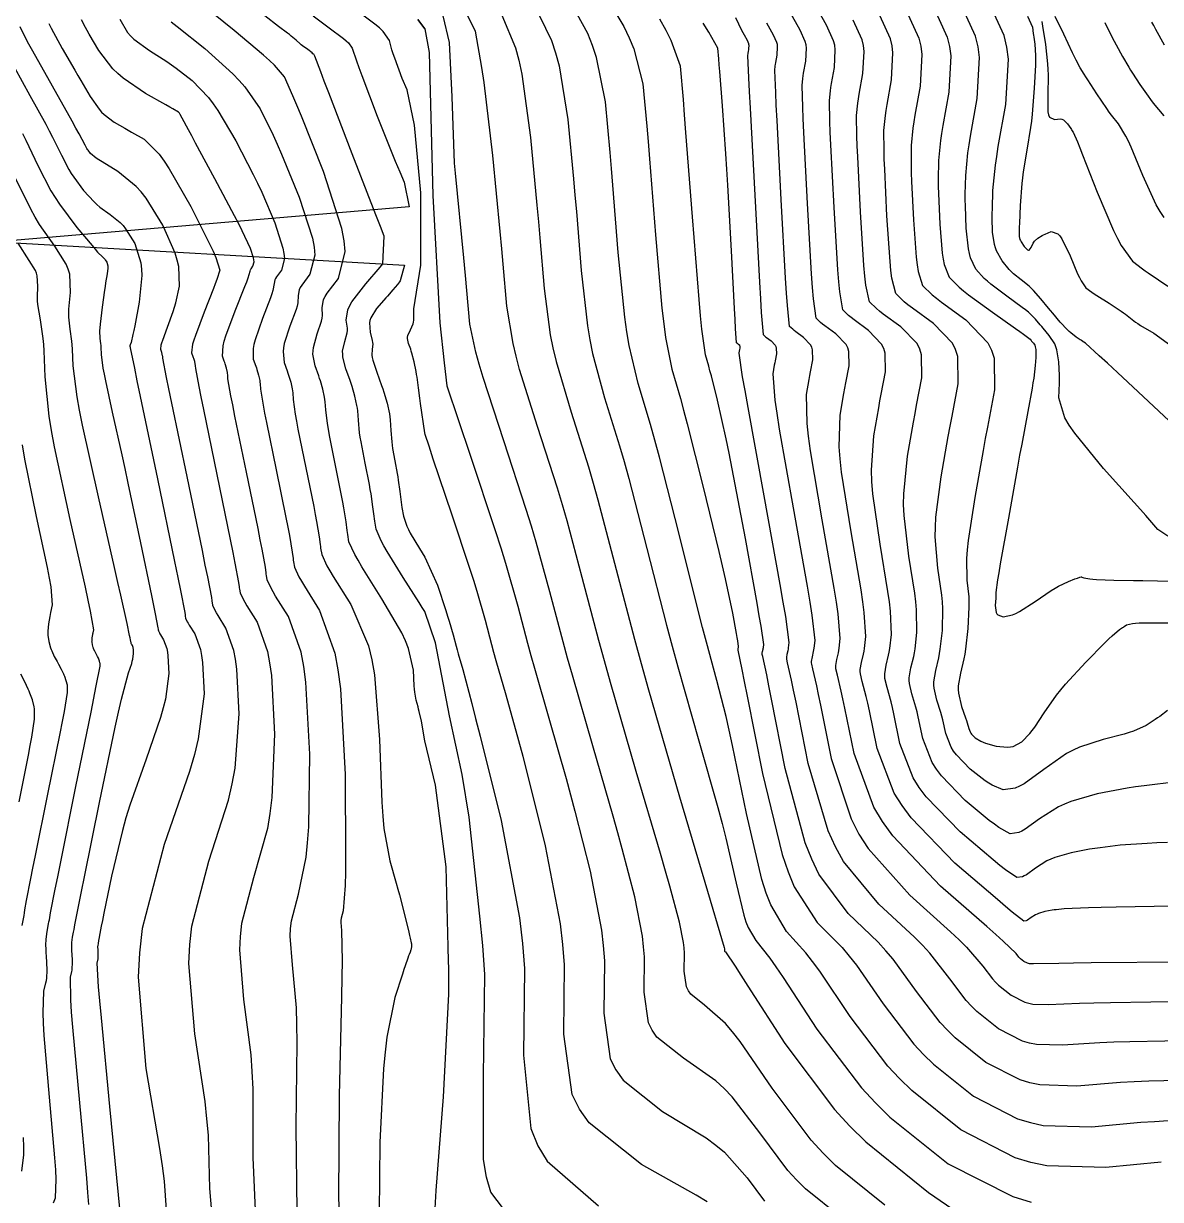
# Model space of a CAD drawing. Header units: metres. Extents: x 837475 to 838479, y 1189012 to 1191015.
# Drawn here: x 837973.4 to 838048.8, y 1189143.4 to 1189221.4 of the extents above; entities that cross this region are included whole.
import ezdxf

# ---------------------------------------------------------------- set-up
doc = ezdxf.new("R2010")
doc.units = ezdxf.units.M
doc.header["$LTSCALE"] = 0.3
doc.layers.add('COTAS 10', color=1, linetype='Continuous')
doc.layers.add('COTAS INT', color=252, linetype='Continuous')

msp = doc.modelspace()

# ---------------------------------------------------------------- linework, layer by layer
at = {"layer": 'COTAS 10'}
for points in [[(838049.333, 1189195.012), (838045.911, 1189198.221), (838045.248, 1189198.839), (838044.708, 1189199.34), (838043.786, 1189200.172), (838043.688, 1189200.23), (838043.668, 1189200.243), (838043.651, 1189200.254), (838043.614, 1189200.283), (838043.537, 1189200.339), (838043.494, 1189200.367), (838043.443, 1189200.4), (838043.18, 1189200.567), (838042.822, 1189200.844), (838042.711, 1189200.947), (838042.593, 1189201.062), (838042.123, 1189201.571), (838041.618, 1189202.161), (838041.479, 1189202.326), (838041.34, 1189202.492), (838040.839, 1189203.101), (838040.334, 1189203.668), (838040.193, 1189203.808), (838040.05, 1189203.94), (838039.527, 1189204.357), (838039.013, 1189204.774), (838038.876, 1189204.907), (838038.741, 1189205.048), (838038.274, 1189205.619), (838037.901, 1189206.287), (838037.826, 1189206.49), (838037.763, 1189206.7), (838037.638, 1189207.52), (838037.613, 1189208.474), (838037.614, 1189208.769), (838037.618, 1189209.077), (838037.658, 1189210.299), (838037.826, 1189211.966), (838037.911, 1189212.555), (838038.012, 1189213.199), (838038.513, 1189215.984), (838038.679, 1189219.008), (838038.569, 1189219.802), (838038.391, 1189220.577), (838037.183, 1189223.222)], [(837992.586, 1189221.877), (837993.665, 1189221.078), (837994.602, 1189220.37), (837994.783, 1189220.215), (837994.931, 1189220.076), (837995.182, 1189219.723), (837995.456, 1189218.887), (837995.617, 1189218.445), (837995.815, 1189217.911), (837996.841, 1189215.224), (837998.03, 1189212.242), (837998.332, 1189211.523), (837998.622, 1189210.851), (837998.957, 1189209.198), (837971.651, 1189206.877), (837998.656, 1189205.33), (837998.371, 1189204.301), (837998.322, 1189204.232), (837998.254, 1189204.144), (837998.181, 1189204.054), (837997.882, 1189203.707), (837997.515, 1189203.295), (837997.4, 1189203.164), (837997.279, 1189203.026), (837996.793, 1189202.464), (837996.41, 1189201.852), (837996.354, 1189201.681), (837996.32, 1189201.51), (837996.377, 1189200.89), (837996.516, 1189200.339), (837996.533, 1189200.212), (837996.542, 1189200.096), (837996.498, 1189199.768), (837996.483, 1189199.379), (837996.511, 1189199.225), (837996.552, 1189199.05), (837996.814, 1189198.25), (837997.132, 1189197.365), (837997.208, 1189197.137), (837997.279, 1189196.917), (837997.494, 1189196.18), (837997.644, 1189195.484), (837997.675, 1189195.289), (837997.7, 1189195.092), (837997.753, 1189194.374), (837997.805, 1189193.623), (837997.831, 1189193.407), (837997.86, 1189193.187), (837998.007, 1189192.359), (837998.165, 1189191.529), (837998.202, 1189191.308), (837998.236, 1189191.089), (837998.335, 1189190.33), (837998.42, 1189189.63), (837998.446, 1189189.449), (837998.472, 1189189.274), (837998.572, 1189188.691), (837998.799, 1189188.032), (837998.905, 1189187.81), (837999.029, 1189187.571), (837999.632, 1189186.563), (838000, 1189185.977), (838000.833, 1189184.116), (838001.389, 1189182.445), (838001.509, 1189182.07), (838001.615, 1189181.733), (838001.872, 1189180.833), (838002.069, 1189180.082), (838002.136, 1189179.839), (838002.208, 1189179.582), (838002.515, 1189178.524), (838003.111, 1189176.288), (838003.366, 1189175.287), (838003.661, 1189174.12), (838005.048, 1189168.524), (838006.277, 1189162.078), (838006.472, 1189160.375), (838006.602, 1189158.706), (838006.547, 1189152.974), (838007.021, 1189148.093), (838007.486, 1189146.961), (838008.095, 1189145.925), (838011.5, 1189142.974)], [(837991.532, 1189142.593), (837991.456, 1189148.22), (837991.531, 1189153.78), (837991.515, 1189155.01), (837991.482, 1189156.105), (837991.227, 1189158.942), (837991.067, 1189160.854), (837991.093, 1189161.366), (837991.15, 1189161.871), (837991.613, 1189163.632), (837992.133, 1189166.097), (837992.226, 1189167.045), (837992.297, 1189168.109), (837992.369, 1189172.91), (837992.108, 1189177.69), (837991.969, 1189178.741), (837991.801, 1189179.674), (837990.95, 1189182.056), (837990.103, 1189183.405), (837989.937, 1189183.687), (837989.8, 1189183.929), (837989.552, 1189184.47), (837989.5, 1189184.77), (837989.487, 1189184.86), (837989.474, 1189184.953), (837989.43, 1189185.313), (837989.212, 1189186.51), (837989.089, 1189187.131), (837988.938, 1189187.877), (837988.168, 1189191.616), (837987.405, 1189195.337), (837987.258, 1189196.071), (837987.14, 1189196.678), (837986.948, 1189197.798), (837986.927, 1189198.079), (837986.917, 1189198.156), (837986.905, 1189198.233), (837986.846, 1189198.505), (837986.762, 1189198.793), (837986.735, 1189198.88), (837986.705, 1189198.969), (837986.58, 1189199.315), (837986.627, 1189199.998), (837986.705, 1189200.299), (837986.811, 1189200.649), (837987.428, 1189202.32), (837988.068, 1189203.932), (837988.189, 1189204.245), (837988.284, 1189204.501), (837988.424, 1189204.944), (837988.439, 1189205.034), (837988.456, 1189205.068), (837988.478, 1189205.105), (837988.604, 1189205.269), (837988.677, 1189205.565), (837988.665, 1189205.685), (837988.64, 1189205.821), (837988.437, 1189206.451), (837987.898, 1189207.607), (837987.662, 1189208.075), (837987.387, 1189208.607), (837986.082, 1189211.065), (837984.804, 1189213.433), (837984.548, 1189213.909), (837984.333, 1189214.307), (837983.911, 1189215.097), (837983.783, 1189215.329), (837983.755, 1189215.375), (837983.73, 1189215.414), (837983.664, 1189215.491), (837983.302, 1189215.697), (837983.089, 1189215.817), (837982.828, 1189215.965), (837981.48, 1189216.729), (837979.991, 1189217.738), (837979.641, 1189218.041), (837979.319, 1189218.355), (837978.379, 1189219.572), (837977.74, 1189220.666), (837977.608, 1189220.902), (837977.495, 1189221.108), (837977.246, 1189221.612)], [(838005.11, 1189221.915), (838006.009, 1189219.759), (838006.221, 1189218.93), (838006.418, 1189218), (838006.998, 1189213.803), (838007.426, 1189209.317), (838007.527, 1189208.205), (838007.621, 1189207.149), (838007.898, 1189203.803), (838008.311, 1189200.732), (838008.491, 1189199.849), (838008.699, 1189198.952), (838009.687, 1189195.593), (838010.843, 1189191.959), (838011.157, 1189190.889), (838011.468, 1189189.791), (838012.57, 1189185.593), (838013.891, 1189180.551), (838014.341, 1189178.921), (838014.827, 1189177.19), (838016.885, 1189170.093), (838018.733, 1189163.839), (838019.088, 1189162.639), (838019.374, 1189161.67), (838019.837, 1189160.093), (838019.851, 1189160.023), (838019.853, 1189160.004), (838019.854, 1189159.986), (838019.854, 1189159.924), (838019.861, 1189159.869), (838019.868, 1189159.856), (838019.876, 1189159.844), (838019.924, 1189159.806), (838020.564, 1189158.857), (838020.946, 1189158.27), (838021.417, 1189157.542), (838023.86, 1189153.743), (838027.158, 1189149.357), (838028.169, 1189148.261), (838029.222, 1189147.214), (838033.377, 1189143.86), (838036.965, 1189141.396)], [(838049.833, 1189171.093), (838047.685, 1189170.83), (838047.111, 1189170.745), (838046.545, 1189170.655), (838044.573, 1189170.284), (838042.821, 1189169.784), (838042.394, 1189169.612), (838041.993, 1189169.426), (838040.753, 1189168.634), (838039.797, 1189167.944), (838039.575, 1189167.822), (838039.371, 1189167.73), (838038.789, 1189167.646), (838038.051, 1189168.053), (838037.749, 1189168.27), (838037.404, 1189168.533), (838035.806, 1189169.857), (838034.238, 1189171.473), (838033.911, 1189171.919), (838033.631, 1189172.365), (838033.011, 1189173.968), (838032.707, 1189175.393), (838032.628, 1189175.726), (838032.55, 1189176.032), (838032.286, 1189176.915), (838032.123, 1189177.611), (838032.109, 1189177.8), (838032.109, 1189177.986), (838032.224, 1189178.644), (838032.407, 1189179.396), (838032.451, 1189179.641), (838032.492, 1189179.903), (838032.615, 1189180.985), (838032.597, 1189182.485), (838032.549, 1189183.01), (838032.483, 1189183.583), (838032.091, 1189186.049), (838031.762, 1189188.754), (838031.736, 1189189.478), (838031.739, 1189190.19), (838031.983, 1189192.671), (838032.39, 1189194.935), (838032.496, 1189195.51), (838032.598, 1189196.063), (838032.94, 1189197.874), (838032.923, 1189199.405), (838032.799, 1189199.781), (838032.623, 1189200.137), (838031.556, 1189201.25), (838030.38, 1189202.1), (838030.136, 1189202.29), (838029.927, 1189202.46), (838029.463, 1189202.91), (838029.23, 1189204.021), (838029.166, 1189204.608), (838029.102, 1189205.317), (838028.873, 1189208.884), (838028.696, 1189212.514), (838028.665, 1189213.261), (838028.642, 1189213.897), (838028.621, 1189215.264), (838028.703, 1189216.078), (838028.745, 1189216.365), (838028.794, 1189216.68), (838029.038, 1189218.039), (838029.12, 1189219.515), (838029.066, 1189219.903), (838028.979, 1189220.282), (838028.389, 1189221.573)], [(838051.378, 1189153.928), (838046.721, 1189153.851), (838045.68, 1189153.819), (838044.746, 1189153.783), (838042.268, 1189153.616), (838040.537, 1189153.665), (838040.074, 1189153.765), (838039.618, 1189153.902), (838038.028, 1189154.711), (838036.593, 1189155.861), (838036.234, 1189156.213), (838035.891, 1189156.58), (838034.793, 1189158.028), (838033.471, 1189159.725), (838032.988, 1189160.248), (838032.454, 1189160.795), (838030.1, 1189162.965), (838027.746, 1189165.81), (838027.212, 1189166.783), (838026.73, 1189167.836), (838025.411, 1189172.308), (838024.602, 1189176.371), (838024.44, 1189177.166), (838024.306, 1189177.818), (838024.046, 1189178.984), (838023.992, 1189179.213), (838023.988, 1189179.275), (838023.988, 1189179.337), (838024.025, 1189179.553), (838024.086, 1189179.801), (838024.1, 1189179.882), (838024.114, 1189179.968), (838024.154, 1189180.324), (838023.92, 1189182.054), (838023.76, 1189183.007), (838023.56, 1189184.164), (838022.493, 1189190.054), (838021.425, 1189195.899), (838021.224, 1189197.029), (838021.063, 1189197.946), (838020.826, 1189199.495), (838020.854, 1189199.651), (838020.861, 1189199.691), (838020.868, 1189199.729), (838020.892, 1189199.853), (838020.89, 1189199.959), (838020.882, 1189199.985), (838020.87, 1189200.009), (838020.796, 1189200.086), (838020.715, 1189200.145), (838020.698, 1189200.158), (838020.684, 1189200.169), (838020.652, 1189200.2), (838020.591, 1189201.146), (838020.558, 1189201.735), (838020.518, 1189202.465), (838020.316, 1189206.281), (838020.075, 1189210.639), (838020.011, 1189211.71), (838019.948, 1189212.723), (838019.727, 1189215.894), (838019.552, 1189218.179), (838019.516, 1189218.633), (838019.487, 1189219.01), (838019.428, 1189219.727), (838018.816, 1189220.791), (838018.437, 1189221.386)], [(838049.039, 1189219.93), (838048.453, 1189220.967), (838048.314, 1189221.221), (838048.185, 1189221.461)], [(837977.728, 1189143.066), (837977.666, 1189143.849), (837977.584, 1189144.812), (837977.116, 1189149.793), (837976.654, 1189154.817), (837976.576, 1189155.809), (837976.52, 1189156.627), (837976.499, 1189158.136), (837976.594, 1189158.508), (837976.612, 1189158.609), (837976.626, 1189158.709), (837976.643, 1189159.062), (837976.632, 1189159.405), (837976.628, 1189159.498), (837976.623, 1189159.592), (837976.602, 1189159.925), (837976.594, 1189160.257), (837976.598, 1189160.35), (837976.605, 1189160.443), (837976.65, 1189160.78), (837976.711, 1189161.113), (837976.727, 1189161.203), (837976.743, 1189161.291), (837976.797, 1189161.604), (837977.08, 1189163.032), (837977.24, 1189163.824), (837977.435, 1189164.789), (837978.432, 1189169.706), (837979.473, 1189174.7), (837979.695, 1189175.714), (837979.888, 1189176.567), (837980.347, 1189178.314), (837980.565, 1189178.939), (837980.606, 1189179.085), (837980.639, 1189179.219), (837980.689, 1189179.605), (837980.675, 1189179.871), (837980.667, 1189179.93), (837980.657, 1189179.982), (837980.61, 1189180.115), (837980.563, 1189180.19), (837980.554, 1189180.205), (837980.546, 1189180.219), (837980.532, 1189180.249), (837980.529, 1189180.266), (837980.529, 1189180.271), (837980.528, 1189180.276), (837980.525, 1189180.296), (837980.483, 1189180.506), (837980.458, 1189180.63), (837980.426, 1189180.784), (837980.261, 1189181.58), (837979.844, 1189183.468), (837979.653, 1189184.31), (837979.43, 1189185.29), (837978.353, 1189189.986), (837977.312, 1189194.725), (837977.113, 1189195.733), (837976.952, 1189196.609), (837976.688, 1189198.676), (837976.649, 1189199.782), (837976.629, 1189200.053), (837976.605, 1189200.309), (837976.484, 1189201.104), (837976.399, 1189201.9), (837976.397, 1189202.155), (837976.405, 1189202.426), (837976.511, 1189203.534), (837976.453, 1189204.738), (837976.357, 1189205.07), (837976.227, 1189205.402), (837975.466, 1189206.595), (837974.452, 1189208.039), (837974.162, 1189208.528), (837973.868, 1189209.055), (837972.77, 1189211.285)]]:
    msp.add_lwpolyline(points, dxfattribs=at)
at = {"layer": 'COTAS INT'}
for points in [[(838011.353, 1189224.255), (838013.184, 1189221.17), (838013.551, 1189220.403), (838013.857, 1189219.674), (838014.456, 1189217.358), (838014.706, 1189214.566), (838014.792, 1189213.537), (838014.884, 1189212.397), (838015.279, 1189207.358), (838015.714, 1189202.486), (838015.833, 1189201.452), (838015.951, 1189200.554), (838016.369, 1189198.448), (838016.939, 1189196.51), (838017.153, 1189195.718), (838017.39, 1189194.815), (838018.448, 1189190.631), (838019.485, 1189186.361), (838019.709, 1189185.405), (838019.906, 1189184.546), (838020.389, 1189182.259), (838020.633, 1189180.918), (838020.679, 1189180.656), (838020.715, 1189180.441), (838020.77, 1189180.06), (838020.762, 1189179.994), (838020.76, 1189179.978), (838020.757, 1189179.963), (838020.746, 1189179.917), (838020.739, 1189179.877), (838020.739, 1189179.866), (838020.74, 1189179.854), (838020.75, 1189179.812), (838021.008, 1189178.533), (838021.165, 1189177.742), (838021.359, 1189176.762), (838022.371, 1189171.644), (838023.693, 1189166.264), (838024.082, 1189165.118), (838024.483, 1189164.122), (838026.015, 1189161.766), (838027.659, 1189160.096), (838028.13, 1189159.532), (838028.608, 1189158.924), (838030.39, 1189156.361), (838032.417, 1189153.688), (838033.049, 1189153.011), (838033.711, 1189152.361), (838036.361, 1189150.239), (838039.295, 1189148.746), (838040.137, 1189148.492), (838040.992, 1189148.307), (838044.186, 1189148.217), (838047.459, 1189148.514), (838048.363, 1189148.573), (838049.266, 1189148.622)], [(838048.815, 1189145.879), (838045.145, 1189145.518), (838041.219, 1189145.629), (838040.168, 1189145.856), (838039.133, 1189146.168), (838035.527, 1189148.003), (838032.271, 1189150.611), (838031.456, 1189151.41), (838030.679, 1189152.242), (838028.188, 1189155.527), (838026.176, 1189158.523), (838025.701, 1189159.173), (838025.262, 1189159.746), (838023.972, 1189161.166), (838022.922, 1189162.92), (838022.633, 1189163.702), (838022.345, 1189164.613), (838021.312, 1189168.977), (838020.386, 1189173.498), (838020.166, 1189174.508), (838019.962, 1189175.414), (838019.353, 1189177.811), (838018.66, 1189180.339), (838018.403, 1189181.327), (838018.118, 1189182.439), (838016.849, 1189187.496), (838015.55, 1189192.602), (838015.244, 1189193.745), (838014.962, 1189194.77), (838014.142, 1189197.496), (838013.533, 1189200.02), (838013.385, 1189200.917), (838013.246, 1189201.901), (838012.818, 1189206.173), (838012.463, 1189210.648), (838012.37, 1189211.759), (838012.279, 1189212.816), (838011.97, 1189216.173), (838011.377, 1189219.116), (838011.108, 1189219.912), (838010.792, 1189220.7), (838009.272, 1189223.475)], [(838000.689, 1189142.792), (838000.754, 1189143.989), (838001.224, 1189150.195), (838001.593, 1189157.012), (838001.593, 1189158.595), (838001.55, 1189160.046), (838001.538, 1189160.144), (838001.402, 1189165.448), (838000.695, 1189170.871), (838000, 1189173.814), (837999.784, 1189175.112), (837999.625, 1189175.752), (837999.585, 1189175.906), (837999.546, 1189176.051), (837999.421, 1189176.489), (837999.325, 1189177.021), (837999.306, 1189177.225), (837999.289, 1189177.453), (837999.254, 1189178.482), (837998.923, 1189179.932), (837998.719, 1189180.426), (837998.468, 1189180.959), (837997.154, 1189183.22), (837995.827, 1189185.335), (837995.566, 1189185.776), (837995.352, 1189186.155), (837994.964, 1189187.002), (837994.883, 1189187.473), (837994.862, 1189187.614), (837994.842, 1189187.759), (837994.773, 1189188.323), (837994.627, 1189189.258), (837994.557, 1189189.637), (837994.474, 1189190.068), (837994.072, 1189192.062), (837993.678, 1189194.047), (837993.602, 1189194.473), (837993.539, 1189194.845), (837993.431, 1189195.744), (837993.391, 1189196.287), (837993.372, 1189196.436), (837993.348, 1189196.584), (837993.235, 1189197.11), (837993.073, 1189197.667), (837993.019, 1189197.834), (837992.961, 1189198.007), (837992.721, 1189198.676), (837992.582, 1189199.429), (837992.588, 1189199.654), (837992.614, 1189199.887), (837992.87, 1189200.788), (837993.153, 1189201.63), (837993.196, 1189201.825), (837993.223, 1189202.004), (837993.196, 1189202.511), (837993.283, 1189203.054), (837993.384, 1189203.255), (837993.517, 1189203.478), (837994.272, 1189204.464), (837994.71, 1189206.239), (837994.642, 1189206.958), (837994.493, 1189207.776), (837993.273, 1189211.555), (837991.812, 1189215.208), (837991.511, 1189215.947), (837991.254, 1189216.568), (837990.7, 1189217.825), (837990.026, 1189218.592), (837989.695, 1189218.904), (837989.3, 1189219.259), (837987.349, 1189220.899), (837985.311, 1189222.554)], [(838018.722, 1189143.239), (838017.994, 1189143.682), (838014.364, 1189145.709), (838010.888, 1189148.475), (838010.257, 1189149.382), (838009.77, 1189150.352), (838009.208, 1189154.364), (838009.253, 1189158.962), (838009.148, 1189160.301), (838008.992, 1189161.667), (838008.006, 1189166.838), (838006.803, 1189171.63), (838006.511, 1189172.757), (838006.236, 1189173.798), (838005.389, 1189176.838), (838004.732, 1189179.103), (838004.577, 1189179.656), (838004.433, 1189180.176), (838004.012, 1189181.785), (838003.46, 1189183.714), (838003.234, 1189184.436), (838002.977, 1189185.24), (838001.785, 1189188.821), (838000.559, 1189192.481), (838000.281, 1189193.334), (838000.029, 1189194.119), (838000, 1189194.214), (837999.706, 1189196.168), (837999.682, 1189196.348), (837999.658, 1189196.531), (837999.573, 1189197.218), (837999.479, 1189197.912), (837999.449, 1189198.099), (837999.417, 1189198.284), (837999.285, 1189198.934), (837999.141, 1189199.507), (837999.101, 1189199.644), (837999.061, 1189199.771), (837998.917, 1189200.15), (837998.847, 1189200.479), (837998.855, 1189200.575), (837998.874, 1189200.673), (837999.039, 1189201.045), (837999.22, 1189201.45), (837999.249, 1189201.569), (837999.269, 1189201.69), (837999.264, 1189202.154), (837999.263, 1189202.451), (837999.73, 1189205.33), (837999.73, 1189210.143), (837999.301, 1189214.612), (837998.815, 1189216.971), (837998.495, 1189217.724), (837997.999, 1189219.062), (837997.9, 1189219.352), (837997.817, 1189219.607), (837997.656, 1189220.238), (837997.233, 1189220.834), (837996.984, 1189221.067), (837996.678, 1189221.329), (837995.1, 1189222.521)], [(838030.488, 1189143.026), (838027.23, 1189145.656), (838026.405, 1189146.476), (838025.612, 1189147.336), (838023.026, 1189150.774), (838020.895, 1189153.869), (838020.39, 1189154.512), (838019.921, 1189155.063), (838018.534, 1189156.282), (838017.629, 1189157.001), (838017.465, 1189157.238), (838017.338, 1189157.49), (838017.192, 1189158.534), (838017.204, 1189159.73), (838017.177, 1189160.078), (838017.136, 1189160.434), (838016.88, 1189161.779), (838016.231, 1189164.16), (838015.943, 1189165.169), (838015.609, 1189166.329), (838014.011, 1189171.779), (838012.303, 1189177.668), (838011.9, 1189179.105), (838011.527, 1189180.457), (838010.43, 1189184.641), (838009.427, 1189188.385), (838009.113, 1189189.461), (838008.783, 1189190.554), (838007.46, 1189194.641), (838006.281, 1189198.418), (838006.043, 1189199.315), (838005.843, 1189200.148), (838005.437, 1189202.618), (838005.2, 1189205.399), (838005.106, 1189206.428), (838004.999, 1189207.568), (838004.512, 1189212.618), (838003.939, 1189217.442), (838003.778, 1189218.438), (838003.344, 1189220.863), (838002.231, 1189223.099)], [(838007.191, 1189222.695), (838008.4, 1189220.229), (838008.664, 1189219.421), (838008.898, 1189218.558), (838009.484, 1189214.988), (838009.853, 1189211.067), (838009.949, 1189209.982), (838010.042, 1189208.898), (838010.358, 1189204.988), (838010.779, 1189201.317), (838010.938, 1189200.383), (838011.116, 1189199.486), (838011.914, 1189196.545), (838012.903, 1189193.365), (838013.2, 1189192.317), (838013.509, 1189191.196), (838014.71, 1189186.545), (838016.012, 1189181.471), (838016.384, 1189180.085), (838016.761, 1189178.707), (838018.165, 1189173.795), (838019.418, 1189169.392), (838019.701, 1189168.334), (838019.955, 1189167.347), (838020.637, 1189164.362), (838021.139, 1189162.241), (838021.279, 1189161.799), (838021.42, 1189161.419), (838021.93, 1189160.567), (838022.864, 1189159.396), (838023.272, 1189158.815), (838023.744, 1189158.123), (838025.986, 1189154.694), (838028.942, 1189150.796), (838029.864, 1189149.809), (838030.83, 1189148.861), (838034.694, 1189145.767), (838038.972, 1189143.589), (838040.199, 1189143.219)], [(838049.229, 1189167.061), (838048.524, 1189167.035), (838047.884, 1189167.007), (838046.101, 1189166.883), (838044.769, 1189166.72), (838044.412, 1189166.667), (838044.061, 1189166.611), (838042.837, 1189166.381), (838041.751, 1189166.071), (838041.486, 1189165.964), (838041.237, 1189165.849), (838040.467, 1189165.358), (838039.874, 1189164.929), (838039.736, 1189164.853), (838039.61, 1189164.796), (838039.249, 1189164.744), (838038.495, 1189165.252), (838038.122, 1189165.547), (838037.677, 1189165.91), (838035.474, 1189167.78), (838033.239, 1189170.082), (838032.773, 1189170.717), (838032.375, 1189171.352), (838031.491, 1189173.636), (838031.086, 1189175.589), (838030.99, 1189176.014), (838030.901, 1189176.389), (838030.638, 1189177.329), (838030.497, 1189177.932), (838030.485, 1189178.095), (838030.485, 1189178.256), (838030.584, 1189178.826), (838030.743, 1189179.477), (838030.781, 1189179.689), (838030.816, 1189179.916), (838030.922, 1189180.853), (838030.861, 1189182.399), (838030.791, 1189183.009), (838030.698, 1189183.699), (838030.171, 1189186.85), (838029.695, 1189190.183), (838029.634, 1189190.988), (838029.604, 1189191.741), (838029.751, 1189194.036), (838030.083, 1189195.878), (838030.169, 1189196.346), (838030.252, 1189196.796), (838030.53, 1189198.27), (838030.517, 1189199.515), (838030.416, 1189199.822), (838030.272, 1189200.111), (838029.404, 1189201.017), (838028.447, 1189201.709), (838028.248, 1189201.863), (838028.078, 1189202.002), (838027.701, 1189202.368), (838027.496, 1189203.568), (838027.434, 1189204.232), (838027.37, 1189205.04), (838027.12, 1189209.157), (838026.913, 1189213.321), (838026.875, 1189214.159), (838026.846, 1189214.861), (838026.814, 1189216.257), (838026.879, 1189216.9), (838026.911, 1189217.127), (838026.95, 1189217.376), (838027.144, 1189218.451), (838027.208, 1189219.617), (838027.165, 1189219.923), (838027.096, 1189220.223), (838026.631, 1189221.243), (838025.673, 1189222.962)], [(838033.666, 1189222.563), (838034.626, 1189220.459), (838034.767, 1189219.842), (838034.855, 1189219.211), (838034.723, 1189216.806), (838034.324, 1189214.591), (838034.244, 1189214.079), (838034.177, 1189213.611), (838034.043, 1189212.285), (838034.027, 1189211.005), (838034.034, 1189210.566), (838034.046, 1189210.09), (838034.132, 1189208.065), (838034.298, 1189206.146), (838034.362, 1189205.737), (838034.432, 1189205.381), (838034.749, 1189204.535), (838035.412, 1189203.876), (838035.701, 1189203.637), (838036.035, 1189203.373), (838037.622, 1189202.22), (838039.151, 1189201.147), (838039.449, 1189200.935), (838039.692, 1189200.76), (838040.117, 1189200.434), (838040.194, 1189200.341), (838040.218, 1189200.312), (838040.243, 1189200.283), (838040.341, 1189200.169), (838040.429, 1189200.029), (838040.447, 1189199.983), (838040.463, 1189199.935), (838040.497, 1189199.738), (838040.501, 1189199.446), (838040.498, 1189199.339), (838040.494, 1189199.219), (838040.462, 1189198.691), (838040.36, 1189197.856), (838040.311, 1189197.543), (838040.253, 1189197.195), (838039.968, 1189195.645), (838039.561, 1189193.478), (838039.426, 1189192.741), (838039.282, 1189191.945), (838038.677, 1189188.577), (838038.144, 1189185.536), (838038.044, 1189184.947), (838037.965, 1189184.467), (838037.85, 1189183.646), (838037.856, 1189183.449), (838037.853, 1189183.363), (838037.848, 1189183.263), (838037.812, 1189182.786), (838037.864, 1189182.323), (838037.913, 1189182.231), (838037.978, 1189182.156), (838038.341, 1189182.017), (838038.949, 1189182.154), (838039.168, 1189182.253), (838039.408, 1189182.378), (838040.462, 1189183.051), (838041.527, 1189183.767), (838041.775, 1189183.921), (838042.003, 1189184.055), (838042.658, 1189184.375), (838043.092, 1189184.537), (838043.18, 1189184.571), (838043.255, 1189184.599), (838043.413, 1189184.664), (838043.496, 1189184.675), (838043.525, 1189184.67), (838043.556, 1189184.662), (838043.689, 1189184.605), (838044.082, 1189184.535), (838044.278, 1189184.519), (838044.512, 1189184.504), (838045.67, 1189184.462), (838046.967, 1189184.435), (838047.289, 1189184.429), (838047.594, 1189184.424), (838048.562, 1189184.414), (838049.469, 1189184.393)], [(838049.256, 1189187.381), (838048.597, 1189187.812), (838047.791, 1189188.739), (838047.43, 1189189.145), (838047.01, 1189189.616), (838044.995, 1189191.859), (838043.077, 1189194.198), (838042.717, 1189194.731), (838042.431, 1189195.213), (838042.018, 1189196.537), (838042.063, 1189197.511), (838042.065, 1189197.773), (838042.064, 1189198.031), (838042.024, 1189198.933), (838041.887, 1189199.736), (838041.823, 1189199.932), (838041.749, 1189200.116), (838041.39, 1189200.687), (838040.989, 1189201.154), (838040.888, 1189201.274), (838040.791, 1189201.389), (838040.478, 1189201.767), (838040.013, 1189202.214), (838039.821, 1189202.371), (838039.601, 1189202.543), (838038.575, 1189203.288), (838037.524, 1189204.074), (838037.289, 1189204.272), (838037.077, 1189204.462), (838036.512, 1189205.077), (838036.167, 1189205.834), (838036.094, 1189206.113), (838036.031, 1189206.423), (838035.885, 1189207.793), (838035.83, 1189209.282), (838035.824, 1189209.668), (838035.822, 1189210.041), (838035.851, 1189211.292), (838036.002, 1189212.789), (838036.077, 1189213.317), (838036.168, 1189213.895), (838036.618, 1189216.395), (838036.767, 1189219.109), (838036.668, 1189219.822), (838036.508, 1189220.518), (838035.425, 1189222.892)], [(837979.777, 1189221.657), (837980.29, 1189220.774), (837980.49, 1189220.545), (837980.715, 1189220.322), (837981.736, 1189219.57), (837982.891, 1189218.834), (837983.201, 1189218.621), (837983.506, 1189218.404), (837984.573, 1189217.585), (837985.651, 1189216.458), (837985.962, 1189216.046), (837986.28, 1189215.59), (837987.477, 1189213.585), (837988.623, 1189211.359), (837988.909, 1189210.766), (837989.181, 1189210.182), (837990.049, 1189208.152), (837990.591, 1189206.473), (837990.658, 1189206.109), (837990.688, 1189205.789), (837990.493, 1189205.001), (837990.157, 1189204.562), (837990.098, 1189204.463), (837990.054, 1189204.374), (837990.015, 1189204.133), (837989.931, 1189203.668), (837989.858, 1189203.438), (837989.763, 1189203.164), (837989.242, 1189201.809), (837988.745, 1189200.395), (837988.666, 1189200.084), (837988.612, 1189199.808), (837988.627, 1189199.102), (837988.79, 1189198.648), (837988.829, 1189198.531), (837988.866, 1189198.418), (837988.976, 1189198.04), (837989.053, 1189197.683), (837989.069, 1189197.583), (837989.082, 1189197.482), (837989.109, 1189197.113), (837989.273, 1189196.067), (837989.373, 1189195.538), (837989.496, 1189194.907), (837990.136, 1189191.765), (837990.784, 1189188.607), (837990.911, 1189187.966), (837991.017, 1189187.426), (837991.211, 1189186.316), (837991.263, 1189185.888), (837991.279, 1189185.778), (837991.295, 1189185.671), (837991.356, 1189185.314), (837991.651, 1189184.671), (837991.813, 1189184.383), (837992.011, 1189184.048), (837993.018, 1189182.444), (837994.029, 1189179.612), (837994.229, 1189178.504), (837994.395, 1189177.254), (837994.706, 1189171.571), (837994.738, 1189166.168), (837994.728, 1189165.096), (837994.71, 1189164.209), (837994.578, 1189162.533), (837994.45, 1189162.044), (837994.434, 1189161.903), (837994.426, 1189161.761), (837994.471, 1189161.229), (837994.507, 1189159.217), (837994.495, 1189158.141), (837994.472, 1189156.84), (837994.309, 1189150.267), (837994.278, 1189143.494), (837994.339, 1189142.067)], [(838006.126, 1189141.584), (838004.374, 1189143.873), (838004.087, 1189144.877), (838003.888, 1189146.041), (838003.886, 1189151.584), (838003.984, 1189158.319), (838003.848, 1189160.235), (838003.641, 1189162.172), (838002.934, 1189168.749), (838002.463, 1189171.579), (838001.638, 1189175.47), (838000.695, 1189180.304), (838000, 1189182.377), (837999.829, 1189182.65), (837999.62, 1189182.981), (837998.557, 1189184.638), (837997.489, 1189186.359), (837997.277, 1189186.73), (837997.101, 1189187.055), (837996.768, 1189187.847), (837996.677, 1189188.374), (837996.654, 1189188.531), (837996.631, 1189188.694), (837996.554, 1189189.326), (837996.431, 1189190.174), (837996.379, 1189190.472), (837996.32, 1189190.799), (837996.039, 1189192.211), (837995.769, 1189193.617), (837995.716, 1189193.94), (837995.672, 1189194.234), (837995.592, 1189195.059), (837995.546, 1189195.69), (837995.523, 1189195.862), (837995.496, 1189196.034), (837995.364, 1189196.645), (837995.176, 1189197.292), (837995.113, 1189197.486), (837995.046, 1189197.686), (837994.767, 1189198.463), (837994.567, 1189199.24), (837994.55, 1189199.44), (837994.549, 1189199.633), (837994.684, 1189200.278), (837994.847, 1189200.863), (837994.864, 1189201.019), (837994.87, 1189201.171), (837994.786, 1189201.701), (837994.886, 1189202.381), (837995.007, 1189202.629), (837995.168, 1189202.903), (837996.085, 1189204.107), (837997.038, 1189205.215), (837997.221, 1189205.429), (837997.299, 1189207.264), (837997.053, 1189207.898), (837996.75, 1189208.679), (837995.187, 1189212.723), (837993.632, 1189216.761), (837993.334, 1189217.538), (837993.094, 1189218.167), (837992.708, 1189219.207), (837992.629, 1189219.319), (837992.582, 1189219.362), (837992.525, 1189219.411), (837992.23, 1189219.634), (837991.89, 1189219.886), (837991.804, 1189219.953), (837991.723, 1189220.019), (837991.458, 1189220.25), (837991.134, 1189220.527), (837991.015, 1189220.623), (837990.882, 1189220.727), (837990.298, 1189221.171), (837989.386, 1189221.869)], [(837999.529, 1189221.631), (838000, 1189221.013), (837999.529, 1189221.631)], [(838027.599, 1189142.193), (838025.238, 1189144.098), (838024.64, 1189144.692), (838024.066, 1189145.315), (838022.193, 1189147.806), (838020.374, 1189150.196), (838019.834, 1189150.755), (838019.279, 1189151.269), (838017.144, 1189152.758), (838015.382, 1189154.159), (838015.063, 1189154.619), (838014.816, 1189155.11), (838014.531, 1189157.144), (838014.554, 1189159.474), (838014.5, 1189160.152), (838014.421, 1189160.845), (838013.922, 1189163.465), (838013.088, 1189166.65), (838012.799, 1189167.698), (838012.485, 1189168.818), (838011.137, 1189173.465), (838009.78, 1189178.147), (838009.459, 1189179.289), (838009.162, 1189180.364), (838008.291, 1189183.689), (838007.387, 1189186.98), (838007.069, 1189188.033), (838006.723, 1189189.148), (838005.232, 1189193.689), (838003.864, 1189197.884), (838003.596, 1189198.781), (838003.375, 1189199.563), (838002.977, 1189201.434), (838002.779, 1189203.65), (838002.684, 1189204.65), (838002.573, 1189205.819), (838002.026, 1189211.434), (838001.957, 1189212.094), (838001.812, 1189216.501), (838001.635, 1189220.097), (838001.222, 1189221.865)], [(838051.949, 1189151.322), (838047.994, 1189151.236), (838047.021, 1189151.196), (838046.102, 1189151.148), (838043.227, 1189150.917), (838040.764, 1189150.986), (838040.105, 1189151.128), (838039.456, 1189151.324), (838037.195, 1189152.475), (838035.152, 1189154.111), (838034.641, 1189154.612), (838034.154, 1189155.134), (838032.591, 1189157.195), (838031.039, 1189159.324), (838030.559, 1189159.89), (838030.056, 1189160.445), (838028.057, 1189162.365), (838026.115, 1189164.966), (838025.647, 1189165.951), (838025.211, 1189167.05), (838023.891, 1189171.976), (838022.98, 1189176.566), (838022.802, 1189177.454), (838022.657, 1189178.176), (838022.398, 1189179.398), (838022.366, 1189179.534), (838022.363, 1189179.571), (838022.363, 1189179.607), (838022.386, 1189179.735), (838022.422, 1189179.882), (838022.43, 1189179.93), (838022.438, 1189179.981), (838022.462, 1189180.192), (838022.287, 1189181.411), (838022.17, 1189182.098), (838022.023, 1189182.936), (838021.244, 1189187.223), (838020.368, 1189191.835), (838020.161, 1189192.879), (838019.969, 1189193.821), (838019.4, 1189196.379), (838018.991, 1189197.996), (838018.9, 1189198.345), (838018.817, 1189198.651), (838018.597, 1189199.4), (838018.368, 1189201.088), (838018.28, 1189201.986), (838018.182, 1189203.07), (838017.739, 1189208.543), (838017.305, 1189214.146), (838017.213, 1189215.314), (838017.133, 1189216.315), (838016.942, 1189218.543), (838016.336, 1189220.233), (838015.994, 1189220.894), (838015.575, 1189221.64)], [(838020.594, 1189221.753), (838020.994, 1189220.93), (838021.081, 1189220.756), (838021.159, 1189220.605), (838021.354, 1189220.254), (838021.449, 1189220.045), (838021.463, 1189219.984), (838021.472, 1189219.922), (838021.459, 1189219.684), (838021.42, 1189219.464), (838021.412, 1189219.413), (838021.405, 1189219.367), (838021.392, 1189219.235), (838021.461, 1189217.753), (838021.506, 1189216.855), (838021.563, 1189215.745), (838021.862, 1189209.975), (838022.173, 1189204.21), (838022.238, 1189203.103), (838022.293, 1189202.208), (838022.414, 1189200.742), (838022.532, 1189200.628), (838022.586, 1189200.584), (838022.648, 1189200.536), (838022.948, 1189200.319), (838023.22, 1189200.035), (838023.265, 1189199.944), (838023.297, 1189199.848), (838023.301, 1189199.458), (838023.214, 1189198.996), (838023.188, 1189198.854), (838023.161, 1189198.708), (838023.057, 1189198.13), (838023.198, 1189196.395), (838023.326, 1189195.519), (838023.492, 1189194.47), (838024.412, 1189189.253), (838025.344, 1189184.048), (838025.518, 1189183.007), (838025.655, 1189182.14), (838025.846, 1189180.457), (838025.789, 1189179.955), (838025.77, 1189179.834), (838025.75, 1189179.72), (838025.665, 1189179.372), (838025.612, 1189179.067), (838025.612, 1189178.98), (838025.618, 1189178.893), (838025.694, 1189178.57), (838025.954, 1189177.461), (838026.078, 1189176.878), (838026.223, 1189176.175), (838026.931, 1189172.64), (838028.248, 1189168.623), (838028.777, 1189167.616), (838029.378, 1189166.655), (838032.142, 1189163.565), (838034.851, 1189161.145), (838035.417, 1189160.607), (838035.903, 1189160.125), (838036.995, 1189158.862), (838037.629, 1189158.026), (838037.826, 1189157.814), (838038.033, 1189157.611), (838038.862, 1189156.948), (838039.779, 1189156.481), (838040.043, 1189156.401), (838040.31, 1189156.344), (838041.309, 1189156.315), (838043.389, 1189156.418), (838044.338, 1189156.442), (838045.449, 1189156.465), (838050.807, 1189156.534)], [(838050.854, 1189162.86), (838045.833, 1189162.776), (838044.83, 1189162.755), (838043.993, 1189162.735), (838042.37, 1189162.673), (838041.852, 1189162.61), (838041.714, 1189162.589), (838041.577, 1189162.568), (838041.102, 1189162.478), (838040.68, 1189162.358), (838040.577, 1189162.316), (838040.48, 1189162.272), (838040.181, 1189162.081), (838039.951, 1189161.914), (838039.898, 1189161.885), (838039.848, 1189161.863), (838039.708, 1189161.843), (838038.94, 1189162.451), (838038.495, 1189162.825), (838037.95, 1189163.288), (838035.141, 1189165.702), (838032.24, 1189168.691), (838031.636, 1189169.515), (838031.119, 1189170.339), (838029.971, 1189173.304), (838029.465, 1189175.784), (838029.353, 1189176.302), (838029.252, 1189176.747), (838028.99, 1189177.743), (838028.87, 1189178.252), (838028.861, 1189178.39), (838028.861, 1189178.527), (838028.944, 1189179.008), (838029.079, 1189179.558), (838029.111, 1189179.738), (838029.141, 1189179.929), (838029.23, 1189180.721), (838029.126, 1189182.313), (838029.034, 1189183.009), (838028.914, 1189183.815), (838028.252, 1189187.651), (838027.627, 1189191.612), (838027.531, 1189192.498), (838027.469, 1189193.293), (838027.52, 1189195.401), (838027.776, 1189196.821), (838027.842, 1189197.182), (838027.906, 1189197.529), (838028.121, 1189198.666), (838028.11, 1189199.626), (838028.032, 1189199.862), (838027.922, 1189200.086), (838027.252, 1189200.784), (838026.514, 1189201.318), (838026.361, 1189201.437), (838026.229, 1189201.544), (838025.939, 1189201.826), (838025.761, 1189203.114), (838025.702, 1189203.856), (838025.638, 1189204.763), (838025.367, 1189209.43), (838025.129, 1189214.129), (838025.086, 1189215.058), (838025.051, 1189215.825), (838025.006, 1189217.25), (838025.054, 1189217.722), (838025.078, 1189217.889), (838025.107, 1189218.072), (838025.249, 1189218.862), (838025.296, 1189219.719), (838025.265, 1189219.944), (838025.214, 1189220.164), (838024.872, 1189220.914), (838024.168, 1189222.176)], [(838049.234, 1189175.81), (838048.721, 1189175.425), (838048.568, 1189175.318), (838048.411, 1189175.211), (838047.803, 1189174.824), (838046.979, 1189174.448), (838046.686, 1189174.347), (838046.363, 1189174.247), (838044.961, 1189173.901), (838043.393, 1189173.391), (838042.966, 1189173.189), (838042.543, 1189172.96), (838041.038, 1189171.911), (838039.72, 1189170.959), (838039.413, 1189170.79), (838039.132, 1189170.663), (838038.329, 1189170.548), (838037.606, 1189170.854), (838037.375, 1189170.993), (838037.131, 1189171.155), (838036.139, 1189171.935), (838035.236, 1189172.865), (838035.049, 1189173.121), (838034.888, 1189173.378), (838034.53, 1189174.3), (838034.328, 1189175.198), (838034.265, 1189175.438), (838034.199, 1189175.675), (838033.934, 1189176.501), (838033.749, 1189177.291), (838033.733, 1189177.505), (838033.734, 1189177.716), (838033.863, 1189178.462), (838034.072, 1189179.315), (838034.121, 1189179.593), (838034.168, 1189179.89), (838034.307, 1189181.117), (838034.332, 1189182.571), (838034.307, 1189183.011), (838034.268, 1189183.466), (838034.01, 1189185.248), (838033.83, 1189187.325), (838033.839, 1189187.967), (838033.874, 1189188.639), (838034.214, 1189191.307), (838034.698, 1189193.991), (838034.823, 1189194.674), (838034.944, 1189195.33), (838035.35, 1189197.478), (838035.33, 1189199.294), (838035.182, 1189199.74), (838034.974, 1189200.162), (838033.708, 1189201.483), (838032.313, 1189202.491), (838032.023, 1189202.716), (838031.775, 1189202.918), (838031.225, 1189203.451), (838030.964, 1189204.474), (838030.898, 1189204.984), (838030.834, 1189205.593), (838030.626, 1189208.611), (838030.48, 1189211.706), (838030.455, 1189212.363), (838030.437, 1189212.933), (838030.428, 1189214.271), (838030.528, 1189215.256), (838030.578, 1189215.603), (838030.637, 1189215.984), (838030.933, 1189217.628), (838031.031, 1189219.414), (838030.966, 1189219.883), (838030.861, 1189220.341), (838030.148, 1189221.903)], [(838031.907, 1189222.233), (838032.744, 1189220.4), (838032.867, 1189219.863), (838032.943, 1189219.312), (838032.828, 1189217.217), (838032.481, 1189215.288), (838032.411, 1189214.841), (838032.352, 1189214.433), (838032.236, 1189213.278), (838032.232, 1189211.969), (838032.245, 1189211.464), (838032.263, 1189210.898), (838032.379, 1189208.338), (838032.566, 1189205.87), (838032.63, 1189205.361), (838032.698, 1189204.928), (838032.987, 1189203.993), (838033.624, 1189203.376), (838033.911, 1189203.142), (838034.247, 1189202.882), (838035.86, 1189201.715), (838037.324, 1189200.187), (838037.566, 1189199.699), (838037.736, 1189199.183), (838037.759, 1189197.082), (838037.29, 1189194.596), (838037.15, 1189193.838), (838037.005, 1189193.048), (838036.446, 1189189.942), (838036.009, 1189187.088), (838035.941, 1189186.457), (838035.897, 1189185.896), (838035.93, 1189184.447), (838036.053, 1189183.35), (838036.065, 1189183.011), (838036.067, 1189182.657), (838035.999, 1189181.25), (838035.843, 1189179.877), (838035.792, 1189179.545), (838035.736, 1189179.234), (838035.503, 1189178.28), (838035.358, 1189177.446), (838035.358, 1189177.21), (838035.375, 1189176.971), (838035.581, 1189176.088), (838035.848, 1189175.318), (838035.903, 1189175.15), (838035.95, 1189175.002), (838036.05, 1189174.632), (838036.144, 1189174.39), (838036.186, 1189174.323), (838036.235, 1189174.256), (838036.472, 1189174.012), (838036.858, 1189173.778), (838037.002, 1189173.716), (838037.161, 1189173.656), (838037.87, 1189173.45), (838038.624, 1189173.375), (838038.813, 1189173.397), (838038.992, 1189173.438), (838039.566, 1189173.741), (838040.108, 1189174.294), (838040.267, 1189174.493), (838040.43, 1189174.711), (838041.05, 1189175.662), (838041.866, 1189176.834), (838042.153, 1189177.191), (838042.466, 1189177.563), (838043.814, 1189179.025), (838045.08, 1189180.302), (838045.341, 1189180.557), (838045.563, 1189180.77), (838046.041, 1189181.183), (838046.248, 1189181.315), (838046.3, 1189181.35), (838046.35, 1189181.384), (838046.508, 1189181.502), (838046.911, 1189181.592), (838047.114, 1189181.608), (838047.357, 1189181.621), (838048.567, 1189181.637), (838049.835, 1189181.624)], [(838039.956, 1189221.853), (838040.273, 1189221.117), (838040.331, 1189220.705), (838040.349, 1189220.584), (838040.367, 1189220.46), (838040.442, 1189219.988), (838040.485, 1189219.241), (838040.483, 1189218.944), (838040.476, 1189218.608), (838040.4, 1189217.069), (838040.254, 1189215.348), (838040.202, 1189214.897), (838040.146, 1189214.458), (838039.903, 1189212.963), (838039.668, 1189211.537), (838039.618, 1189211.141), (838039.573, 1189210.744), (838039.465, 1189209.306), (838039.413, 1189208.113), (838039.404, 1189207.871), (838039.397, 1189207.667), (838039.391, 1189207.247), (838039.448, 1189207.041), (838039.481, 1189206.971), (838039.521, 1189206.896), (838039.73, 1189206.58), (838039.956, 1189206.356), (838040.009, 1189206.339), (838040.057, 1189206.342), (838040.191, 1189206.515), (838040.324, 1189206.792), (838040.371, 1189206.86), (838040.422, 1189206.925), (838040.641, 1189207.13), (838040.925, 1189207.309), (838041.015, 1189207.357), (838041.112, 1189207.405), (838041.506, 1189207.575), (838041.96, 1189207.428), (838042.095, 1189207.277), (838042.233, 1189207.078), (838042.766, 1189205.959), (838043.267, 1189204.764), (838043.385, 1189204.517), (838043.495, 1189204.306), (838043.819, 1189203.848), (838044.218, 1189203.555), (838044.375, 1189203.448), (838044.552, 1189203.33), (838045.361, 1189202.811), (838046.148, 1189202.3), (838046.312, 1189202.187), (838046.452, 1189202.087), (838046.764, 1189201.829), (838047.098, 1189201.568), (838047.253, 1189201.466), (838047.434, 1189201.351), (838048.314, 1189200.829), (838049.696, 1189199.841)], [(838049.002, 1189208.502), (838048.737, 1189208.906), (838048.478, 1189209.351), (838047.584, 1189211.294), (838046.814, 1189213.159), (838046.634, 1189213.555), (838046.467, 1189213.898), (838045.979, 1189214.701), (838045.519, 1189215.287), (838045.369, 1189215.493), (838045.21, 1189215.718), (838044.553, 1189216.691), (838043.944, 1189217.624), (838043.814, 1189217.825), (838043.702, 1189218.001), (838043.438, 1189218.428), (838043.178, 1189218.929), (838043.068, 1189219.151), (838042.941, 1189219.409), (838042.346, 1189220.645), (838041.781, 1189221.83)], [(837986.041, 1189140.791), (837985.749, 1189144.125), (837985.65, 1189147.661), (837985.555, 1189148.748), (837985.431, 1189149.882), (837984.739, 1189154.368), (837984.347, 1189159.04), (837984.412, 1189160.292), (837984.552, 1189161.526), (837985.683, 1189165.83), (837986.979, 1189169.873), (837987.222, 1189170.942), (837987.416, 1189171.989), (837987.697, 1189175.588), (837987.535, 1189178.563), (837987.448, 1189179.217), (837987.343, 1189179.797), (837986.814, 1189181.279), (837986.287, 1189182.119), (837986.183, 1189182.294), (837986.098, 1189182.445), (837985.944, 1189182.782), (837985.912, 1189182.968), (837985.904, 1189183.024), (837985.896, 1189183.082), (837985.868, 1189183.306), (837985.602, 1189184.678), (837985.443, 1189185.46), (837985.247, 1189186.416), (837984.233, 1189191.319), (837983.223, 1189196.197), (837983.03, 1189197.137), (837982.874, 1189197.899), (837982.626, 1189199.168), (837982.618, 1189199.274), (837982.61, 1189199.332), (837982.587, 1189199.435), (837982.556, 1189199.544), (837982.534, 1189199.61), (837982.487, 1189199.741), (837982.526, 1189200.052), (837982.568, 1189200.199), (837982.625, 1189200.373), (837982.946, 1189201.22), (837983.317, 1189202.259), (837983.405, 1189202.554), (837983.488, 1189202.851), (837983.734, 1189203.949), (837983.69, 1189205.249), (837983.589, 1189205.674), (837983.449, 1189206.127), (837982.626, 1189207.996), (837981.516, 1189209.79), (837981.196, 1189210.195), (837980.87, 1189210.562), (837979.647, 1189211.555), (837978.603, 1189212.186), (837978.389, 1189212.324), (837978.209, 1189212.445), (837977.829, 1189212.75), (837977.675, 1189212.956), (837977.637, 1189213.015), (837977.6, 1189213.076), (837977.483, 1189213.302), (837977.085, 1189214.041), (837976.871, 1189214.425), (837976.613, 1189214.887), (837975.305, 1189217.202), (837974.003, 1189219.522), (837973.748, 1189219.987), (837973.539, 1189220.375), (837973.165, 1189221.134)], [(837975.079, 1189221.371), (837975.222, 1189221.062), (837975.952, 1189219.706), (837976.784, 1189218.278), (837976.991, 1189217.924), (837977.188, 1189217.588), (837977.816, 1189216.524), (837978.402, 1189215.688), (837978.572, 1189215.495), (837978.746, 1189215.319), (837979.403, 1189214.824), (837980.12, 1189214.415), (837980.331, 1189214.293), (837980.549, 1189214.168), (837981.38, 1189213.684), (837982.384, 1189212.692), (837982.71, 1189212.245), (837983.057, 1189211.725), (837984.483, 1189209.225), (837985.728, 1189206.763), (837985.96, 1189206.265), (837986.144, 1189205.848), (837986.403, 1189205.007), (837986.208, 1189204.386), (837986.107, 1189204.108), (837985.985, 1189203.783), (837985.37, 1189202.224), (837984.786, 1189200.679), (837984.682, 1189200.363), (837984.604, 1189200.094), (837984.534, 1189199.528), (837984.619, 1189199.29), (837984.64, 1189199.228), (837984.659, 1189199.169), (837984.717, 1189198.97), (837984.757, 1189198.782), (837984.766, 1189198.73), (837984.772, 1189198.677), (837984.787, 1189198.483), (837985.007, 1189197.288), (837985.144, 1189196.604), (837985.314, 1189195.767), (837986.201, 1189191.468), (837987.093, 1189187.146), (837987.266, 1189186.295), (837987.407, 1189185.594), (837987.649, 1189184.309), (837987.685, 1189184.017), (837987.695, 1189183.942), (837987.706, 1189183.869), (837987.748, 1189183.626), (837987.949, 1189183.187), (837988.06, 1189182.991), (837988.195, 1189182.762), (837988.882, 1189181.667), (837989.572, 1189179.735), (837989.709, 1189178.979), (837989.822, 1189178.127), (837990.033, 1189174.249), (837989.856, 1189170.049), (837989.724, 1189168.994), (837989.556, 1189167.985), (837988.648, 1189164.731), (837987.851, 1189161.698), (837987.753, 1189160.829), (837987.707, 1189159.947), (837987.983, 1189156.655), (837988.456, 1189152.994), (837988.535, 1189151.879), (837988.591, 1189150.721), (837988.602, 1189146.172), (837988.787, 1189141.692)], [(837983.183, 1189221.466), (837983.577, 1189221.159), (837985.402, 1189219.697), (837987.268, 1189218.027), (837987.689, 1189217.589), (837988.068, 1189217.161), (837989.088, 1189215.705), (837989.939, 1189213.964), (837990.21, 1189213.356), (837990.497, 1189212.695), (837991.661, 1189209.854), (837992.542, 1189207.125), (837992.65, 1189206.534), (837992.699, 1189206.014), (837992.383, 1189204.733), (837991.837, 1189204.02), (837991.741, 1189203.859), (837991.669, 1189203.714), (837991.605, 1189203.322), (837991.577, 1189202.836), (837991.527, 1189202.632), (837991.458, 1189202.397), (837991.056, 1189201.299), (837990.68, 1189200.141), (837990.627, 1189199.869), (837990.597, 1189199.619), (837990.674, 1189198.889), (837990.876, 1189198.328), (837990.924, 1189198.183), (837990.969, 1189198.043), (837991.105, 1189197.575), (837991.201, 1189197.133), (837991.22, 1189197.009), (837991.236, 1189196.885), (837991.27, 1189196.429), (837991.406, 1189195.456), (837991.487, 1189195.006), (837991.587, 1189194.477), (837992.104, 1189191.913), (837992.629, 1189189.338), (837992.734, 1189188.802), (837992.822, 1189188.342), (837992.992, 1189187.32), (837993.052, 1189186.824), (837993.07, 1189186.696), (837993.089, 1189186.572), (837993.16, 1189186.158), (837993.501, 1189185.413), (837993.69, 1189185.08), (837993.919, 1189184.691), (837995.086, 1189182.832), (837996.251, 1189180.11), (837996.478, 1189179.179), (837996.664, 1189178.17), (837996.995, 1189173.883), (837997.135, 1189169.737), (837997.202, 1189168.816), (837997.28, 1189167.994), (837997.666, 1189165.848), (837998.102, 1189164.376), (837998.213, 1189163.979), (837998.32, 1189163.587), (837998.671, 1189162.208), (837998.933, 1189161.113), (837998.985, 1189160.899), (837999.027, 1189160.724), (837999.101, 1189160.413), (837999.111, 1189160.339), (837999.113, 1189160.313), (837999.114, 1189160.284), (837999.115, 1189160.162), (837999.099, 1189160.021), (837999.09, 1189159.981), (837999.079, 1189159.94), (837999.022, 1189159.791), (837998.955, 1189159.637), (837998.921, 1189159.551), (837998.864, 1189159.394), (837998.7, 1189158.896), (837998.615, 1189158.639), (837998.514, 1189158.329), (837998.007, 1189156.777), (837997.48, 1189154.155), (837997.366, 1189153.171), (837997.265, 1189152.074), (837997.017, 1189147.181), (837996.97, 1189142.495)], [(838000, 1189221.013), (838000.28, 1189219.449), (838000.516, 1189209.957), (838000.987, 1189201.527), (838001.282, 1189198.874), (838001.447, 1189197.349), (838003.005, 1189192.737), (838004.664, 1189187.743), (838005.026, 1189186.605), (838005.346, 1189185.574), (838006.151, 1189182.737), (838006.798, 1189180.27), (838007.018, 1189179.472), (838007.256, 1189178.625), (838008.263, 1189175.152), (838009.36, 1189171.308), (838009.655, 1189170.228), (838009.946, 1189169.14), (838010.964, 1189165.152), (838011.707, 1189161.256), (838011.824, 1189160.226), (838011.903, 1189159.218), (838011.87, 1189155.754), (838012.293, 1189152.731), (838012.66, 1189152.001), (838013.135, 1189151.317), (838015.754, 1189149.233), (838018.637, 1189147.475), (838019.278, 1189146.997), (838019.852, 1189146.522), (838021.359, 1189144.838), (838022.52, 1189143.294)], [(838050.236, 1189159.14), (838044.176, 1189159.08), (838042.996, 1189159.065), (838042.033, 1189159.052), (838040.35, 1189159.015), (838040.083, 1189159.022), (838040.011, 1189159.038), (838039.941, 1189159.059), (838039.696, 1189159.184), (838039.474, 1189159.361), (838039.419, 1189159.416), (838039.366, 1189159.472), (838039.196, 1189159.696), (838038.335, 1189160.526), (838037.846, 1189160.965), (838037.248, 1189161.495), (838034.184, 1189164.164), (838031.01, 1189167.499), (838030.342, 1189168.448), (838029.767, 1189169.409), (838028.451, 1189172.972), (838027.844, 1189175.98), (838027.715, 1189176.59), (838027.603, 1189177.104), (838027.342, 1189178.157), (838027.244, 1189178.573), (838027.236, 1189178.685), (838027.236, 1189178.797), (838027.305, 1189179.19), (838027.414, 1189179.639), (838027.441, 1189179.786), (838027.465, 1189179.942), (838027.538, 1189180.589), (838027.391, 1189182.226), (838027.276, 1189183.008), (838027.129, 1189183.932), (838026.332, 1189188.452), (838025.56, 1189193.041), (838025.429, 1189194.008), (838025.333, 1189194.844), (838025.289, 1189196.766), (838025.468, 1189197.764), (838025.515, 1189198.018), (838025.56, 1189198.262), (838025.711, 1189199.062), (838025.703, 1189199.737), (838025.649, 1189199.903), (838025.571, 1189200.06), (838025.1, 1189200.552), (838024.581, 1189200.927), (838024.473, 1189201.011), (838024.381, 1189201.086), (838024.176, 1189201.284), (838024.027, 1189202.661), (838023.97, 1189203.479), (838023.905, 1189204.487), (838023.615, 1189209.703), (838023.346, 1189214.937), (838023.296, 1189215.956), (838023.256, 1189216.789), (838023.199, 1189218.242), (838023.23, 1189218.545), (838023.245, 1189218.651), (838023.263, 1189218.768), (838023.354, 1189219.273), (838023.384, 1189219.82), (838023.364, 1189219.964), (838023.332, 1189220.105), (838023.113, 1189220.584), (838022.663, 1189221.39)], [(838040.893, 1189221.496), (838040.941, 1189221.179), (838041.134, 1189219.969), (838041.283, 1189218.684), (838041.304, 1189218.32), (838041.315, 1189217.951), (838041.285, 1189216.59), (838041.3, 1189215.502), (838041.341, 1189215.307), (838041.397, 1189215.158), (838041.734, 1189214.999), (838042.135, 1189215.04), (838042.233, 1189215.016), (838042.324, 1189214.977), (838042.606, 1189214.706), (838042.812, 1189214.397), (838042.856, 1189214.332), (838042.894, 1189214.277), (838042.984, 1189214.155), (838043.259, 1189213.509), (838043.414, 1189213.124), (838043.602, 1189212.649), (838044.566, 1189210.189), (838045.647, 1189207.636), (838045.909, 1189207.102), (838046.155, 1189206.644), (838046.911, 1189205.615), (838047.572, 1189205.096), (838047.758, 1189204.959), (838047.946, 1189204.825), (838048.637, 1189204.365), (838049.259, 1189203.944)], [(838045.076, 1189221.428), (838045.563, 1189220.435), (838045.691, 1189220.186), (838045.815, 1189219.948), (838046.239, 1189219.179), (838046.661, 1189218.47), (838046.784, 1189218.269), (838046.911, 1189218.067), (838047.391, 1189217.318), (838047.938, 1189216.538), (838048.106, 1189216.315), (838048.281, 1189216.089), (838048.974, 1189215.248)], [(837972.798, 1189218.441), (837973.807, 1189216.594), (837974.862, 1189214.695), (837975.102, 1189214.248), (837975.319, 1189213.835), (837975.912, 1189212.63), (837976.407, 1189211.674), (837976.562, 1189211.419), (837976.724, 1189211.168), (837977.374, 1189210.297), (837978.071, 1189209.54), (837978.263, 1189209.361), (837978.455, 1189209.195), (837979.144, 1189208.707), (837979.811, 1189208.165), (837979.988, 1189207.966), (837980.163, 1189207.744), (837980.769, 1189206.766), (837981.171, 1189205.491), (837981.217, 1189205.083), (837981.235, 1189204.651), (837981.065, 1189202.892), (837980.767, 1189201.316), (837980.704, 1189201), (837980.649, 1189200.736), (837980.521, 1189200.216), (837980.465, 1189200.066), (837980.454, 1189200.035), (837980.447, 1189200.009), (837980.44, 1189199.954), (837980.448, 1189199.931), (837980.452, 1189199.919), (837980.458, 1189199.9), (837980.462, 1189199.882), (837980.463, 1189199.877), (837980.463, 1189199.872), (837980.465, 1189199.853), (837980.741, 1189198.51), (837980.915, 1189197.67), (837981.131, 1189196.627), (837982.265, 1189191.171), (837983.402, 1189185.685), (837983.62, 1189184.625), (837983.797, 1189183.762), (837984.087, 1189182.303), (837984.106, 1189182.147), (837984.112, 1189182.106), (837984.118, 1189182.067), (837984.14, 1189181.937), (837984.247, 1189181.703), (837984.307, 1189181.598), (837984.379, 1189181.476), (837984.746, 1189180.891), (837985.115, 1189179.859), (837985.188, 1189179.454), (837985.248, 1189178.999), (837985.361, 1189176.927), (837984.975, 1189173.93), (837984.72, 1189172.891), (837984.402, 1189171.762), (837982.718, 1189166.929), (837981.253, 1189161.353), (837981.071, 1189159.755), (837980.987, 1189158.133), (837981.495, 1189152.08), (837982.405, 1189146.771), (837982.575, 1189145.617), (837982.709, 1189144.602), (837982.896, 1189142.078)], [(837973.332, 1189214.071), (837973.552, 1189213.629), (837974.341, 1189211.957), (837975.214, 1189210.273), (837975.487, 1189209.823), (837975.773, 1189209.381), (837976.919, 1189207.845), (837977.934, 1189206.635), (837978.137, 1189206.399), (837978.307, 1189206.205), (837978.641, 1189205.86), (837978.752, 1189205.769), (837978.781, 1189205.736), (837978.811, 1189205.699), (837978.911, 1189205.536), (837978.975, 1189205.303), (837978.98, 1189205.222), (837978.98, 1189205.134), (837978.936, 1189204.757), (837978.838, 1189204.16), (837978.803, 1189203.934), (837978.766, 1189203.681), (837978.604, 1189202.546), (837978.47, 1189201.434), (837978.45, 1189201.196), (837978.438, 1189200.987), (837978.454, 1189200.485), (837978.507, 1189200.136), (837978.517, 1189200.023), (837978.526, 1189199.904), (837978.544, 1189199.418), (837978.659, 1189198.509), (837978.73, 1189198.124), (837978.818, 1189197.68), (837979.276, 1189195.596), (837979.908, 1189192.77), (837980.106, 1189191.859), (837980.313, 1189190.892), (837981.147, 1189186.935), (837981.871, 1189183.442), (837982.01, 1189182.767), (837982.122, 1189182.22), (837982.306, 1189181.299), (837982.317, 1189181.211), (837982.32, 1189181.189), (837982.324, 1189181.167), (837982.336, 1189181.093), (837982.397, 1189180.961), (837982.43, 1189180.902), (837982.471, 1189180.833), (837982.678, 1189180.503), (837982.886, 1189179.92), (837982.927, 1189179.692), (837982.961, 1189179.435), (837983.025, 1189178.266), (837982.806, 1189176.571), (837982.661, 1189175.982), (837982.48, 1189175.342), (837981.524, 1189172.599), (837980.444, 1189169.533), (837980.186, 1189168.689), (837979.945, 1189167.848), (837979.22, 1189164.829), (837978.724, 1189162.382), (837978.627, 1189161.902), (837978.547, 1189161.508), (837978.407, 1189160.798), (837978.379, 1189160.642), (837978.372, 1189160.598), (837978.364, 1189160.554), (837978.334, 1189160.388), (837978.311, 1189160.22), (837978.308, 1189160.174), (837978.306, 1189160.128), (837978.309, 1189159.963), (837978.32, 1189159.797), (837978.322, 1189159.75), (837978.324, 1189159.704), (837978.33, 1189159.533), (837978.321, 1189159.358), (837978.315, 1189159.308), (837978.306, 1189159.258), (837978.258, 1189159.073), (837978.349, 1189157.5), (837978.428, 1189156.576), (837978.53, 1189155.439), (837979.091, 1189149.565), (837979.667, 1189143.711), (837979.778, 1189142.586)], [(837975.372, 1189143.177), (837975.518, 1189143.505), (837975.564, 1189144.714), (837975.531, 1189145.369), (837975.479, 1189146.163), (837975.124, 1189150.184), (837974.771, 1189154.257), (837974.72, 1189155.083), (837974.688, 1189155.778), (837974.739, 1189157.2), (837974.883, 1189157.759), (837974.91, 1189157.91), (837974.93, 1189158.06), (837974.956, 1189158.59), (837974.939, 1189159.105), (837974.933, 1189159.246), (837974.926, 1189159.387), (837974.894, 1189159.887), (837974.883, 1189160.386), (837974.889, 1189160.525), (837974.899, 1189160.665), (837974.967, 1189161.172), (837975.058, 1189161.672), (837975.082, 1189161.807), (837975.106, 1189161.94), (837975.188, 1189162.409), (837975.495, 1189163.972), (837975.66, 1189164.796), (837975.86, 1189165.788), (837976.872, 1189170.782), (837977.871, 1189175.715), (837978.217, 1189177.445), (837978.468, 1189178.76), (837978.468, 1189178.903), (837978.465, 1189178.94), (837978.461, 1189178.976), (837978.432, 1189179.095), (837978.389, 1189179.211), (837978.375, 1189179.245), (837978.36, 1189179.278), (837978.3, 1189179.406), (837978.231, 1189179.538), (837978.21, 1189179.576), (837978.19, 1189179.614), (837978.113, 1189179.753), (837978.04, 1189179.901), (837978.023, 1189179.945), (837978.007, 1189179.989), (837977.96, 1189180.158), (837977.934, 1189180.339), (837977.932, 1189180.391), (837977.933, 1189180.444), (837977.952, 1189180.643), (837977.987, 1189180.847), (837977.998, 1189180.904), (837978.009, 1189180.96), (837978.052, 1189181.163), (837977.84, 1189182.408), (837977.689, 1189183.121), (837977.5, 1189183.994), (837976.485, 1189188.476), (837975.457, 1189193.288), (837975.259, 1189194.368), (837975.099, 1189195.339), (837974.833, 1189197.934), (837974.772, 1189199.66), (837974.74, 1189200.083), (837974.703, 1189200.481), (837974.514, 1189201.722), (837974.348, 1189202.725), (837974.325, 1189202.974), (837974.311, 1189203.21), (837974.34, 1189203.958), (837974.308, 1189204.622), (837974.255, 1189204.806), (837974.183, 1189204.989), (837973.764, 1189205.647), (837973.039, 1189206.808)], [(837973.307, 1189193.432), (837973.455, 1189192.486), (837974.222, 1189188.683), (837974.961, 1189185.285), (837975.093, 1189184.594), (837975.193, 1189184.012), (837975.29, 1189182.814), (837975.185, 1189182.322), (837975.133, 1189182.05), (837975.046, 1189181.555), (837975, 1189181.074), (837974.999, 1189180.946), (837975.004, 1189180.82), (837975.065, 1189180.382), (837975.18, 1189179.974), (837975.219, 1189179.866), (837975.261, 1189179.761), (837975.435, 1189179.403), (837975.622, 1189179.066), (837975.672, 1189178.974), (837975.721, 1189178.883), (837975.888, 1189178.562), (837976.035, 1189178.255), (837976.071, 1189178.173), (837976.104, 1189178.092), (837976.209, 1189177.812), (837976.277, 1189177.522), (837976.288, 1189177.436), (837976.295, 1189177.347), (837976.294, 1189177.001), (837976.079, 1189175.748), (837975.952, 1189175.086), (837975.796, 1189174.288), (837974.989, 1189170.267), (837974.165, 1189166.198), (837973.999, 1189165.369), (837973.859, 1189164.669), (837973.579, 1189163.215), (837973.469, 1189162.589), (837973.437, 1189162.411), (837973.405, 1189162.231), (837973.284, 1189161.564)], [(837973.105, 1189169.753), (837973.721, 1189172.86), (837973.842, 1189173.502), (837973.941, 1189174.05), (837974.12, 1189175.242), (837974.123, 1189175.79), (837974.111, 1189175.932), (837974.093, 1189176.069), (837973.985, 1189176.529), (837973.82, 1189176.974), (837973.766, 1189177.102), (837973.709, 1189177.232), (837973.476, 1189177.719), (837973.211, 1189178.229)], [(837973.373, 1189147.513), (837973.397, 1189146.889), (837973.401, 1189146.363), (837973.26, 1189145.271)]]:
    msp.add_lwpolyline(points, dxfattribs=at)

doc.saveas('drawing.dxf')
